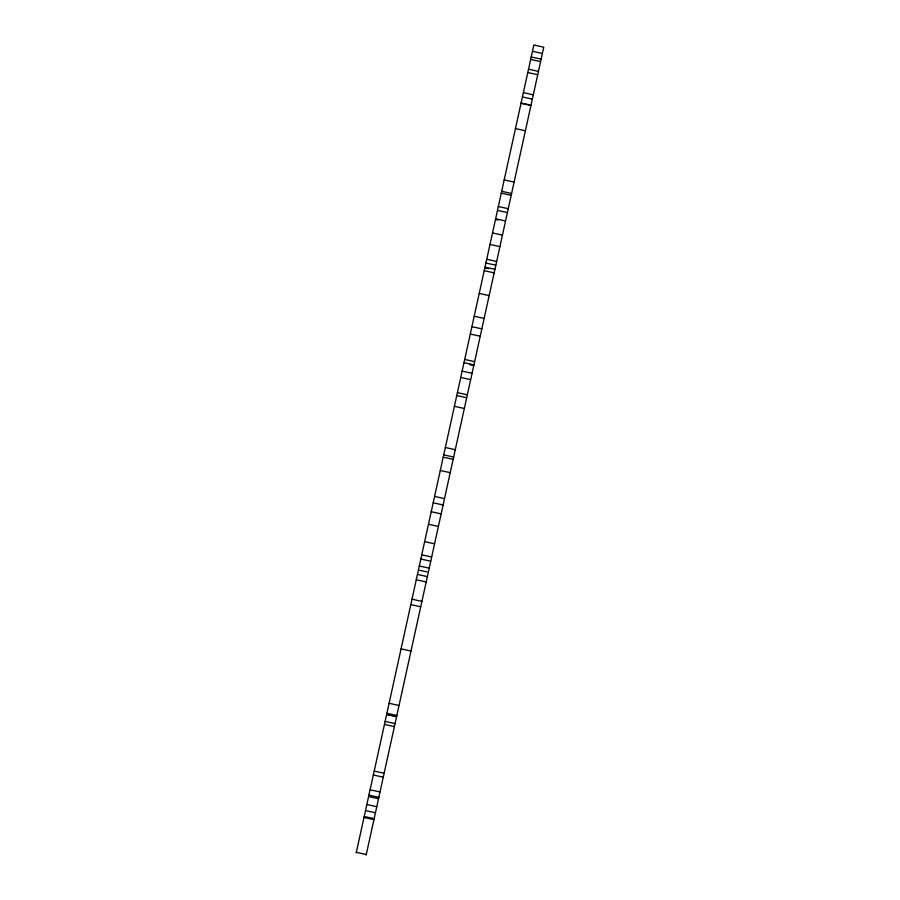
<?xml version="1.0" encoding="UTF-8"?>
<svg xmlns="http://www.w3.org/2000/svg" width="900" height="900" viewBox="0 0 900 900"><rect width="100%" height="100%" fill="white"/><g stroke="black" fill="none" stroke-linecap="round" stroke-linejoin="round"><path stroke-width="1.35" d="M356.231 852.817L533.846 45L543.769 47.182L366.154 855M532.462 51.289L542.385 53.471M531.214 56.959L541.136 59.141M530.674 59.4L540.596 61.583M528.525 69.188L538.447 71.37M527.794 72.54L537.716 74.711M523.373 92.633L533.295 94.815M522.428 96.953L532.339 99.135M521.089 103.005L531.011 105.188M521.021 103.309L530.944 105.491M515.464 128.588L525.386 130.77M504.18 179.91L514.102 182.093M501.671 191.317L511.594 193.5M501.266 193.162L511.189 195.345M498.33 206.516L508.252 208.688M497.486 210.386L507.409 212.569M495.63 218.824L505.553 221.006M495.484 219.454L497.97 220.005M492.525 232.931L502.447 235.114M489.994 244.44L499.916 246.623M486.731 259.29L496.654 261.472M485.91 263.014L495.832 265.196M484.999 267.142L494.921 269.325M484.841 267.851L488.565 268.673M484.223 270.686L494.145 272.869M479.228 293.434L489.15 295.616M474.21 316.26L484.121 318.442M471.915 326.666L481.838 328.849M470.295 334.046L480.218 336.229M464.704 359.449L474.626 361.631M464.006 362.666L473.929 364.849M470.036 364.804L473.749 365.625M462.139 371.115L472.061 373.298M460.744 377.46L470.666 379.642M457.414 392.647L467.325 394.83M456.772 395.55L466.695 397.733M454.399 406.316L464.321 408.499M445.343 447.514L455.265 449.685M443.734 454.871L453.656 457.054M443.228 457.166L453.15 459.349M440.291 470.486L450.214 472.669M434.588 496.44L444.51 498.611M433.192 502.796L443.115 504.979M431.235 511.706L441.157 513.889M428.468 524.273L438.39 526.455M424.654 541.631L434.576 543.814M421.751 554.805L431.674 556.988M420.829 559.035L430.751 561.217M419.299 565.988L429.221 568.17M419.647 570.308L427.095 571.939M417.442 574.425L427.365 576.607M416.261 579.78L426.184 581.951M411.998 599.186L421.92 601.369M410.816 604.586L420.739 606.769M401.074 648.855L410.996 651.038M389.104 703.305L399.026 705.488M386.91 713.306L396.832 715.489M386.696 714.285L396.619 716.467M386.64 714.521L396.562 716.704M385.121 721.429L395.044 723.611M384.469 724.399L394.391 726.581M374.209 771.075L384.131 773.258M373.343 775.001L383.265 777.184M370.091 789.784L380.014 791.966M368.921 795.127L378.844 797.31M368.606 796.556L378.529 798.739M366.851 804.521L376.774 806.704M365.524 810.585L375.446 812.768M364.23 816.469L374.152 818.651M364.005 817.481L373.928 819.664M356.332 852.356L366.255 854.539"/></g></svg>
